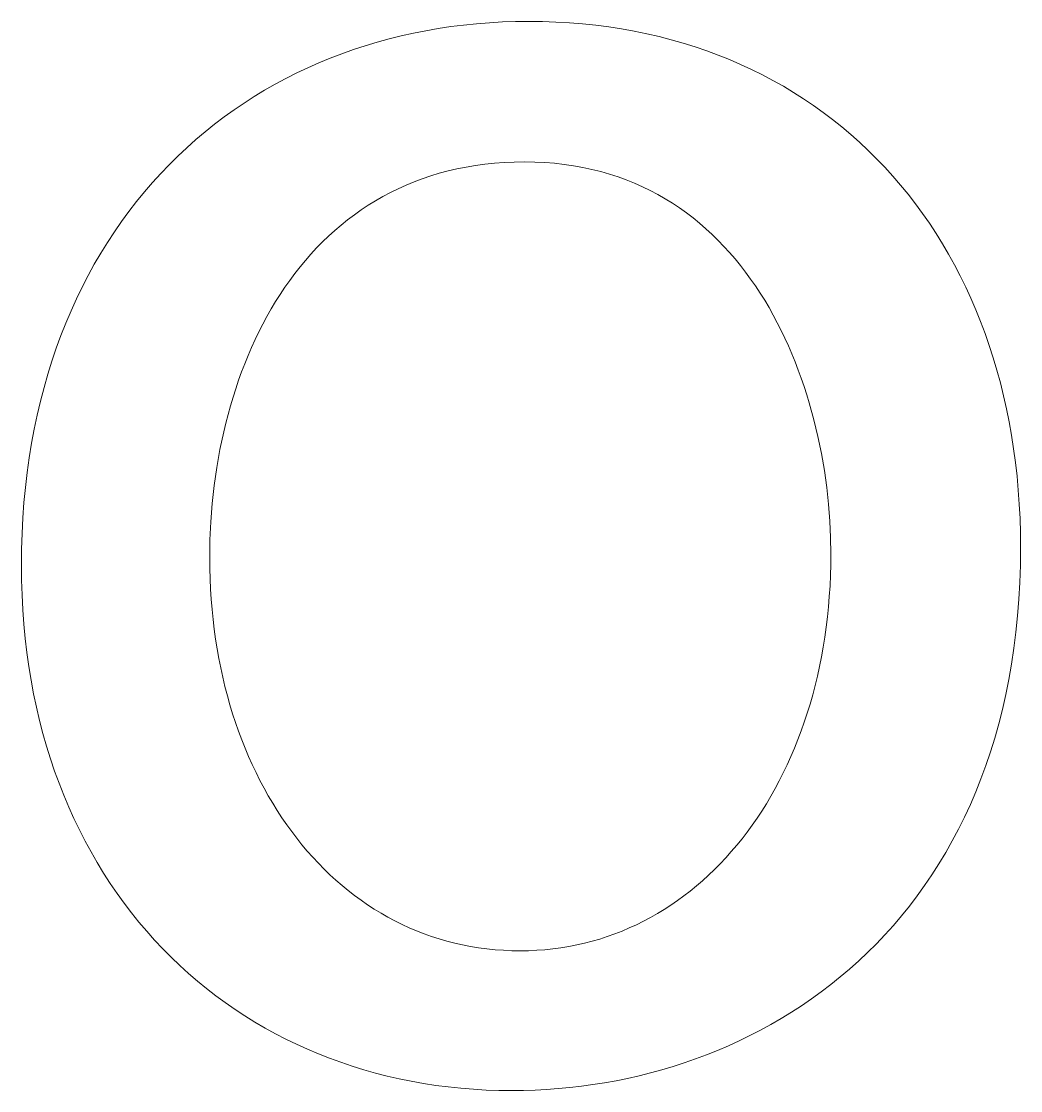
# Model space of a CAD drawing. Header units: millimetres. Extents: x -1519 to 3497, y -297 to 3208.
# Drawn here: x 2237.15 to 2260.9, y -213.29 to -187.86 of the extents above; entities that cross this region are included whole.
import ezdxf

# ---------------------------------------------------------------- set-up
doc = ezdxf.new("R2010")
doc.units = ezdxf.units.MM
doc.header["$MEASUREMENT"] = 0
doc.layers.add('Domyślny', color=7, linetype='Continuous', true_color=0x000000)

msp = doc.modelspace()

# ---------------------------------------------------------------- linework, layer by layer
at = {"layer": 'Domyślny', "color": 18, "lineweight": 15, "true_color": 0x000000}
for p, q in [((2248.582, -187.878), (2248.894, -187.868)), ((2248.894, -187.868), (2249.207, -187.864)), ((2249.207, -187.864), (2249.533, -187.868)), ((2249.533, -187.868), (2249.855, -187.879)), ((2246.467, -188.144), (2246.761, -188.085)), ((2246.761, -188.085), (2247.058, -188.034)), ((2247.058, -188.034), (2247.358, -187.989)), ((2247.358, -187.989), (2247.66, -187.951)), ((2247.66, -187.951), (2247.965, -187.92)), ((2247.965, -187.92), (2248.272, -187.896)), ((2248.272, -187.896), (2248.582, -187.878)), ((2249.855, -187.879), (2250.174, -187.897)), ((2250.174, -187.897), (2250.489, -187.923)), ((2250.489, -187.923), (2250.801, -187.956)), ((2250.801, -187.956), (2251.109, -187.996)), ((2251.109, -187.996), (2251.414, -188.043)), ((2251.414, -188.043), (2251.714, -188.097)), ((2251.714, -188.097), (2252.011, -188.158)), ((2245.318, -188.444), (2245.601, -188.359)), ((2245.601, -188.359), (2245.886, -188.281)), ((2245.886, -188.281), (2246.175, -188.209)), ((2246.175, -188.209), (2246.467, -188.144)), ((2252.011, -188.158), (2252.304, -188.226)), ((2252.304, -188.226), (2252.594, -188.3)), ((2252.594, -188.3), (2252.879, -188.382)), ((2252.879, -188.382), (2253.16, -188.47)), ((2244.49, -188.738), (2244.763, -188.634)), ((2244.763, -188.634), (2245.039, -188.535)), ((2245.039, -188.535), (2245.318, -188.444)), ((2253.16, -188.47), (2253.438, -188.565)), ((2253.438, -188.565), (2253.711, -188.666)), ((2243.955, -188.967), (2244.221, -188.849)), ((2244.221, -188.849), (2244.49, -188.738)), ((2253.711, -188.666), (2253.98, -188.774)), ((2253.98, -188.774), (2254.245, -188.888)), ((2254.245, -188.888), (2254.505, -189.009)), ((2243.435, -189.221), (2243.693, -189.091)), ((2243.693, -189.091), (2243.955, -188.967)), ((2254.505, -189.009), (2254.761, -189.136)), ((2254.761, -189.136), (2255.013, -189.269)), ((2242.929, -189.501), (2243.18, -189.358)), ((2243.18, -189.358), (2243.435, -189.221)), ((2255.013, -189.269), (2255.26, -189.408)), ((2242.44, -189.806), (2242.683, -189.65)), ((2242.683, -189.65), (2242.929, -189.501)), ((2255.26, -189.408), (2255.503, -189.554)), ((2255.503, -189.554), (2255.742, -189.705)), ((2242.202, -189.968), (2242.44, -189.806)), ((2255.742, -189.705), (2255.975, -189.863)), ((2255.975, -189.863), (2256.204, -190.027)), ((2241.738, -190.31), (2241.968, -190.136)), ((2241.968, -190.136), (2242.202, -189.968)), ((2256.204, -190.027), (2256.429, -190.196)), ((2241.513, -190.49), (2241.738, -190.31)), ((2256.429, -190.196), (2256.648, -190.371)), ((2256.648, -190.371), (2256.863, -190.552)), ((2241.293, -190.676), (2241.513, -190.49)), ((2256.863, -190.552), (2257.072, -190.739)), ((2240.865, -191.067), (2241.077, -190.869)), ((2241.077, -190.869), (2241.293, -190.676)), ((2257.072, -190.739), (2257.277, -190.931)), ((2240.659, -191.272), (2240.865, -191.067)), ((2257.277, -190.931), (2257.477, -191.129)), ((2257.477, -191.129), (2257.672, -191.332)), ((2240.458, -191.482), (2240.659, -191.272)), ((2247.289, -191.421), (2247.081, -191.477)), ((2247.502, -191.371), (2247.289, -191.421)), ((2247.718, -191.328), (2247.502, -191.371)), ((2247.939, -191.291), (2247.718, -191.328)), ((2248.164, -191.26), (2247.939, -191.291)), ((2248.393, -191.236), (2248.164, -191.26)), ((2248.627, -191.219), (2248.393, -191.236)), ((2248.865, -191.209), (2248.627, -191.219)), ((2249.107, -191.205), (2248.865, -191.209)), ((2249.35, -191.209), (2249.107, -191.205)), ((2249.588, -191.22), (2249.35, -191.209)), ((2249.821, -191.239), (2249.588, -191.22)), ((2250.05, -191.265), (2249.821, -191.239)), ((2250.275, -191.297), (2250.05, -191.265)), ((2250.495, -191.337), (2250.275, -191.297)), ((2250.71, -191.384), (2250.495, -191.337)), ((2250.921, -191.437), (2250.71, -191.384)), ((2251.128, -191.497), (2250.921, -191.437)), ((2257.672, -191.332), (2257.862, -191.541)), ((2240.261, -191.699), (2240.458, -191.482)), ((2246.481, -191.679), (2246.29, -191.759)), ((2246.677, -191.606), (2246.481, -191.679)), ((2246.877, -191.538), (2246.677, -191.606)), ((2247.081, -191.477), (2246.877, -191.538)), ((2251.33, -191.563), (2251.128, -191.497)), ((2251.527, -191.635), (2251.33, -191.563)), ((2251.721, -191.713), (2251.527, -191.635)), ((2257.862, -191.541), (2258.046, -191.755)), ((2239.883, -192.149), (2240.07, -191.921)), ((2240.07, -191.921), (2240.261, -191.699)), ((2245.918, -191.933), (2245.739, -192.029)), ((2246.102, -191.843), (2245.918, -191.933)), ((2246.29, -191.759), (2246.102, -191.843)), ((2251.91, -191.797), (2251.721, -191.713)), ((2252.094, -191.887), (2251.91, -191.797)), ((2252.275, -191.983), (2252.094, -191.887)), ((2258.046, -191.755), (2258.225, -191.975)), ((2239.703, -192.383), (2239.883, -192.149)), ((2245.564, -192.129), (2245.393, -192.235)), ((2245.739, -192.029), (2245.564, -192.129)), ((2252.451, -192.084), (2252.275, -191.983)), ((2252.623, -192.19), (2252.451, -192.084)), ((2252.79, -192.301), (2252.623, -192.19)), ((2258.225, -191.975), (2258.399, -192.2)), ((2258.399, -192.2), (2258.568, -192.43)), ((2239.527, -192.623), (2239.703, -192.383)), ((2245.225, -192.346), (2245.062, -192.462)), ((2245.393, -192.235), (2245.225, -192.346)), ((2252.954, -192.418), (2252.79, -192.301)), ((2253.113, -192.539), (2252.954, -192.418)), ((2258.568, -192.43), (2258.731, -192.665)), ((2239.357, -192.869), (2239.527, -192.623)), ((2244.748, -192.707), (2244.596, -192.836)), ((2244.903, -192.582), (2244.748, -192.707)), ((2245.062, -192.462), (2244.903, -192.582)), ((2253.268, -192.665), (2253.113, -192.539)), ((2253.419, -192.796), (2253.268, -192.665)), ((2258.731, -192.665), (2258.889, -192.905)), ((2239.192, -193.12), (2239.357, -192.869)), ((2244.596, -192.836), (2244.449, -192.97)), ((2253.566, -192.931), (2253.419, -192.796)), ((2253.709, -193.071), (2253.566, -192.931)), ((2258.889, -192.905), (2259.041, -193.15)), ((2239.034, -193.377), (2239.192, -193.12)), ((2244.306, -193.109), (2244.166, -193.251)), ((2244.449, -192.97), (2244.306, -193.109)), ((2253.848, -193.214), (2253.709, -193.071)), ((2253.983, -193.362), (2253.848, -193.214)), ((2259.041, -193.15), (2259.188, -193.4)), ((2238.88, -193.64), (2239.034, -193.377)), ((2244.031, -193.397), (2243.899, -193.548)), ((2244.166, -193.251), (2244.031, -193.397)), ((2254.114, -193.514), (2253.983, -193.362)), ((2259.188, -193.4), (2259.329, -193.655)), ((2238.733, -193.908), (2238.88, -193.64)), ((2243.771, -193.702), (2243.647, -193.86)), ((2243.899, -193.548), (2243.771, -193.702)), ((2254.24, -193.669), (2254.114, -193.514)), ((2254.363, -193.828), (2254.24, -193.669)), ((2259.329, -193.655), (2259.465, -193.915)), ((2238.592, -194.182), (2238.733, -193.908)), ((2243.647, -193.86), (2243.527, -194.022)), ((2254.483, -193.99), (2254.363, -193.828)), ((2259.465, -193.915), (2259.594, -194.18)), ((2238.456, -194.462), (2238.592, -194.182)), ((2243.411, -194.187), (2243.299, -194.355)), ((2243.527, -194.022), (2243.411, -194.187)), ((2254.598, -194.156), (2254.483, -193.99)), ((2254.709, -194.325), (2254.598, -194.156)), ((2259.594, -194.18), (2259.718, -194.449)), ((2238.327, -194.747), (2238.456, -194.462)), ((2243.299, -194.355), (2243.19, -194.527)), ((2254.817, -194.496), (2254.709, -194.325)), ((2259.718, -194.449), (2259.836, -194.723)), ((2243.085, -194.702), (2242.984, -194.88)), ((2243.19, -194.527), (2243.085, -194.702)), ((2254.92, -194.671), (2254.817, -194.496)), ((2255.02, -194.848), (2254.92, -194.671)), ((2259.836, -194.723), (2259.949, -195.002)), ((2238.204, -195.038), (2238.327, -194.747)), ((2242.984, -194.88), (2242.887, -195.06)), ((2255.116, -195.028), (2255.02, -194.848)), ((2238.087, -195.334), (2238.204, -195.038)), ((2242.793, -195.244), (2242.703, -195.43)), ((2242.887, -195.06), (2242.793, -195.244)), ((2255.209, -195.211), (2255.116, -195.028)), ((2255.298, -195.395), (2255.209, -195.211)), ((2259.949, -195.002), (2260.055, -195.285)), ((2237.977, -195.636), (2238.087, -195.334)), ((2242.703, -195.43), (2242.617, -195.619)), ((2255.383, -195.582), (2255.298, -195.395)), ((2260.055, -195.285), (2260.155, -195.572)), ((2237.873, -195.943), (2237.977, -195.636)), ((2242.617, -195.619), (2242.535, -195.811)), ((2255.464, -195.771), (2255.383, -195.582)), ((2260.155, -195.572), (2260.249, -195.864)), ((2237.775, -196.255), (2237.873, -195.943)), ((2242.456, -196.004), (2242.381, -196.2)), ((2242.535, -195.811), (2242.456, -196.004)), ((2255.542, -195.962), (2255.464, -195.771)), ((2255.616, -196.154), (2255.542, -195.962)), ((2260.249, -195.864), (2260.337, -196.16)), ((2237.685, -196.573), (2237.775, -196.255)), ((2242.381, -196.2), (2242.31, -196.398)), ((2255.687, -196.348), (2255.616, -196.154)), ((2260.337, -196.16), (2260.419, -196.461)), ((2242.31, -196.398), (2242.242, -196.598)), ((2255.754, -196.543), (2255.687, -196.348)), ((2260.419, -196.461), (2260.495, -196.765)), ((2237.601, -196.896), (2237.685, -196.573)), ((2242.242, -196.598), (2242.178, -196.8)), ((2255.817, -196.74), (2255.754, -196.543)), ((2255.877, -196.938), (2255.817, -196.74)), ((2260.495, -196.765), (2260.564, -197.074)), ((2237.523, -197.225), (2237.601, -196.896)), ((2242.117, -197.004), (2242.06, -197.209)), ((2242.178, -196.8), (2242.117, -197.004)), ((2255.987, -197.336), (2255.877, -196.938)), ((2237.453, -197.558), (2237.523, -197.225)), ((2242.06, -197.209), (2242.007, -197.416)), ((2260.564, -197.074), (2260.627, -197.387)), ((2242.007, -197.416), (2241.957, -197.624)), ((2256.083, -197.737), (2255.987, -197.336)), ((2260.627, -197.387), (2260.684, -197.704)), ((2237.39, -197.897), (2237.453, -197.558)), ((2241.957, -197.624), (2241.868, -198.045)), ((2256.166, -198.14), (2256.083, -197.737)), ((2260.684, -197.704), (2260.734, -198.025)), ((2237.334, -198.241), (2237.39, -197.897)), ((2241.868, -198.045), (2241.793, -198.469)), ((2260.734, -198.025), (2260.778, -198.349)), ((2237.285, -198.591), (2237.334, -198.241)), ((2256.235, -198.543), (2256.166, -198.14)), ((2241.793, -198.469), (2241.731, -198.898)), ((2256.291, -198.946), (2256.235, -198.543)), ((2260.778, -198.349), (2260.815, -198.678)), ((2237.243, -198.945), (2237.285, -198.591)), ((2260.815, -198.678), (2260.845, -199.01)), ((2237.209, -199.305), (2237.243, -198.945)), ((2241.731, -198.898), (2241.684, -199.328)), ((2256.335, -199.346), (2256.291, -198.946)), ((2260.845, -199.01), (2260.869, -199.346)), ((2237.182, -199.669), (2237.209, -199.305)), ((2241.684, -199.328), (2241.65, -199.76)), ((2256.366, -199.744), (2256.335, -199.346)), ((2260.869, -199.346), (2260.886, -199.686)), ((2237.163, -200.039), (2237.182, -199.669)), ((2241.65, -199.76), (2241.63, -200.193)), ((2256.384, -200.138), (2256.366, -199.744)), ((2260.886, -199.686), (2260.897, -200.029)), ((2237.151, -200.413), (2237.163, -200.039)), ((2260.897, -200.029), (2260.9, -200.375)), ((2241.63, -200.193), (2241.624, -200.626)), ((2256.39, -200.526), (2256.384, -200.138)), ((2237.147, -200.793), (2237.151, -200.413)), ((2256.388, -200.782), (2256.39, -200.526)), ((2260.9, -200.375), (2260.895, -200.793)), ((2237.151, -201.15), (2237.147, -200.793)), ((2241.624, -200.626), (2241.626, -200.874)), ((2256.381, -201.035), (2256.388, -200.782)), ((2260.895, -200.793), (2260.882, -201.203)), ((2241.626, -200.874), (2241.633, -201.12)), ((2256.369, -201.286), (2256.381, -201.035)), ((2237.162, -201.503), (2237.151, -201.15)), ((2241.633, -201.12), (2241.644, -201.364)), ((2256.353, -201.535), (2256.369, -201.286)), ((2260.882, -201.203), (2260.86, -201.606)), ((2237.18, -201.852), (2237.162, -201.503)), ((2241.644, -201.364), (2241.659, -201.606)), ((2241.659, -201.606), (2241.679, -201.846)), ((2256.333, -201.781), (2256.353, -201.535)), ((2260.86, -201.606), (2260.829, -202.001)), ((2237.206, -202.197), (2237.18, -201.852)), ((2241.679, -201.846), (2241.703, -202.084)), ((2256.308, -202.025), (2256.333, -201.781)), ((2241.703, -202.084), (2241.731, -202.319)), ((2256.279, -202.266), (2256.308, -202.025)), ((2260.829, -202.001), (2260.789, -202.39)), ((2237.238, -202.537), (2237.206, -202.197)), ((2241.731, -202.319), (2241.764, -202.552)), ((2256.245, -202.504), (2256.279, -202.266)), ((2237.278, -202.873), (2237.238, -202.537)), ((2241.764, -202.552), (2241.8, -202.783)), ((2256.208, -202.74), (2256.245, -202.504)), ((2260.789, -202.39), (2260.741, -202.77)), ((2237.325, -203.204), (2237.278, -202.873)), ((2241.8, -202.783), (2241.841, -203.011)), ((2256.166, -202.973), (2256.208, -202.74)), ((2260.741, -202.77), (2260.685, -203.144)), ((2241.841, -203.011), (2241.886, -203.237)), ((2256.12, -203.204), (2256.166, -202.973)), ((2237.378, -203.531), (2237.325, -203.204)), ((2241.886, -203.237), (2241.934, -203.46)), ((2256.069, -203.431), (2256.12, -203.204)), ((2260.685, -203.144), (2260.621, -203.51)), ((2237.438, -203.854), (2237.378, -203.531)), ((2241.934, -203.46), (2241.987, -203.681)), ((2256.015, -203.656), (2256.069, -203.431)), ((2260.621, -203.51), (2260.549, -203.87)), ((2237.505, -204.171), (2237.438, -203.854)), ((2241.987, -203.681), (2242.044, -203.899)), ((2255.894, -204.096), (2255.957, -203.878)), ((2255.957, -203.878), (2256.015, -203.656)), ((2260.549, -203.87), (2260.469, -204.222)), ((2242.044, -203.899), (2242.104, -204.114)), ((2242.104, -204.114), (2242.169, -204.326)), ((2255.828, -204.312), (2255.894, -204.096)), ((2237.579, -204.485), (2237.505, -204.171)), ((2242.169, -204.326), (2242.237, -204.535)), ((2255.758, -204.524), (2255.828, -204.312)), ((2260.469, -204.222), (2260.381, -204.566)), ((2237.659, -204.793), (2237.579, -204.485)), ((2242.237, -204.535), (2242.309, -204.742)), ((2255.684, -204.734), (2255.758, -204.524)), ((2260.381, -204.566), (2260.286, -204.904)), ((2237.746, -205.097), (2237.659, -204.793)), ((2242.309, -204.742), (2242.385, -204.945)), ((2255.607, -204.94), (2255.684, -204.734)), ((2260.286, -204.904), (2260.184, -205.235)), ((2237.839, -205.396), (2237.746, -205.097)), ((2242.385, -204.945), (2242.465, -205.145)), ((2242.465, -205.145), (2242.548, -205.343)), ((2255.44, -205.342), (2255.525, -205.142)), ((2255.525, -205.142), (2255.607, -204.94)), ((2237.938, -205.69), (2237.839, -205.396)), ((2242.548, -205.343), (2242.635, -205.537)), ((2255.352, -205.538), (2255.44, -205.342)), ((2260.184, -205.235), (2260.075, -205.558)), ((2242.635, -205.537), (2242.725, -205.727)), ((2255.259, -205.731), (2255.352, -205.538)), ((2260.075, -205.558), (2259.958, -205.875)), ((2238.043, -205.98), (2237.938, -205.69)), ((2242.725, -205.727), (2242.819, -205.915)), ((2242.819, -205.915), (2242.916, -206.099)), ((2255.065, -206.105), (2255.164, -205.92)), ((2255.164, -205.92), (2255.259, -205.731)), ((2259.958, -205.875), (2259.835, -206.184)), ((2238.155, -206.264), (2238.043, -205.98)), ((2242.916, -206.099), (2243.017, -206.279)), ((2254.962, -206.287), (2255.065, -206.105)), ((2238.273, -206.544), (2238.155, -206.264)), ((2243.017, -206.279), (2243.122, -206.456)), ((2254.856, -206.465), (2254.962, -206.287)), ((2259.835, -206.184), (2259.705, -206.487)), ((2238.396, -206.819), (2238.273, -206.544)), ((2243.122, -206.456), (2243.229, -206.63)), ((2243.229, -206.63), (2243.34, -206.8)), ((2254.634, -206.81), (2254.747, -206.64)), ((2254.747, -206.64), (2254.856, -206.465)), ((2259.705, -206.487), (2259.568, -206.782)), ((2238.526, -207.088), (2238.396, -206.819)), ((2243.34, -206.8), (2243.455, -206.966)), ((2254.518, -206.977), (2254.634, -206.81)), ((2259.568, -206.782), (2259.425, -207.071)), ((2238.661, -207.353), (2238.526, -207.088)), ((2243.455, -206.966), (2243.572, -207.128)), ((2243.572, -207.128), (2243.693, -207.287)), ((2254.277, -207.299), (2254.399, -207.14)), ((2254.399, -207.14), (2254.518, -206.977)), ((2259.425, -207.071), (2259.276, -207.352)), ((2238.802, -207.612), (2238.661, -207.353)), ((2243.693, -207.287), (2243.817, -207.441)), ((2243.817, -207.441), (2243.944, -207.592)), ((2254.152, -207.454), (2254.277, -207.299)), ((2259.276, -207.352), (2259.121, -207.627)), ((2238.949, -207.867), (2238.802, -207.612)), ((2243.944, -207.592), (2244.074, -207.739)), ((2253.892, -207.752), (2254.023, -207.605)), ((2254.023, -207.605), (2254.152, -207.454)), ((2259.121, -207.627), (2258.959, -207.895)), ((2239.101, -208.116), (2238.949, -207.867)), ((2244.074, -207.739), (2244.207, -207.881)), ((2244.207, -207.881), (2244.343, -208.02)), ((2253.621, -208.033), (2253.758, -207.894)), ((2253.758, -207.894), (2253.892, -207.752)), ((2258.959, -207.895), (2258.792, -208.156)), ((2239.259, -208.36), (2239.101, -208.116)), ((2244.343, -208.02), (2244.483, -208.154)), ((2244.483, -208.154), (2244.625, -208.284)), ((2253.338, -208.297), (2253.481, -208.167)), ((2253.481, -208.167), (2253.621, -208.033)), ((2258.792, -208.156), (2258.619, -208.41)), ((2239.422, -208.598), (2239.259, -208.36)), ((2244.625, -208.284), (2244.77, -208.41)), ((2244.77, -208.41), (2244.917, -208.531)), ((2253.045, -208.543), (2253.193, -208.422)), ((2253.193, -208.422), (2253.338, -208.297)), ((2258.619, -208.41), (2258.441, -208.658)), ((2239.59, -208.831), (2239.422, -208.598)), ((2244.917, -208.531), (2245.068, -208.648)), ((2245.068, -208.648), (2245.221, -208.76)), ((2252.74, -208.771), (2252.894, -208.659)), ((2252.894, -208.659), (2253.045, -208.543)), ((2258.441, -208.658), (2258.257, -208.898)), ((2239.764, -209.059), (2239.59, -208.831)), ((2245.221, -208.76), (2245.377, -208.868)), ((2245.377, -208.868), (2245.536, -208.971)), ((2245.536, -208.971), (2245.698, -209.069)), ((2252.426, -208.981), (2252.584, -208.878)), ((2252.584, -208.878), (2252.74, -208.771)), ((2258.257, -208.898), (2258.069, -209.132)), ((2239.942, -209.281), (2239.764, -209.059)), ((2245.698, -209.069), (2245.861, -209.163)), ((2245.861, -209.163), (2246.028, -209.251)), ((2251.936, -209.259), (2252.102, -209.171)), ((2252.102, -209.171), (2252.265, -209.078)), ((2252.265, -209.078), (2252.426, -208.981)), ((2258.069, -209.132), (2257.875, -209.359)), ((2240.126, -209.498), (2239.942, -209.281)), ((2246.028, -209.251), (2246.197, -209.335)), ((2246.197, -209.335), (2246.369, -209.414)), ((2246.369, -209.414), (2246.543, -209.488)), ((2251.426, -209.494), (2251.598, -209.421)), ((2251.598, -209.421), (2251.768, -209.342)), ((2251.768, -209.342), (2251.936, -209.259)), ((2257.875, -209.359), (2257.676, -209.58)), ((2240.315, -209.71), (2240.126, -209.498)), ((2240.509, -209.915), (2240.315, -209.71)), ((2246.543, -209.488), (2246.719, -209.557)), ((2246.719, -209.557), (2246.898, -209.621)), ((2246.898, -209.621), (2247.079, -209.679)), ((2247.079, -209.679), (2247.262, -209.732)), ((2247.262, -209.732), (2247.447, -209.78)), ((2250.533, -209.783), (2250.715, -209.735)), ((2250.715, -209.735), (2250.896, -209.683)), ((2250.896, -209.683), (2251.075, -209.625)), ((2251.075, -209.625), (2251.251, -209.562)), ((2251.251, -209.562), (2251.426, -209.494)), ((2257.676, -209.58), (2257.472, -209.794)), ((2240.707, -210.116), (2240.509, -209.915)), ((2247.447, -209.78), (2247.635, -209.823)), ((2247.635, -209.823), (2247.825, -209.86)), ((2247.825, -209.86), (2248.017, -209.891)), ((2248.017, -209.891), (2248.211, -209.917)), ((2248.211, -209.917), (2248.407, -209.937)), ((2248.407, -209.937), (2248.605, -209.952)), ((2248.605, -209.952), (2248.805, -209.961)), ((2248.805, -209.961), (2249.007, -209.963)), ((2249.007, -209.963), (2249.203, -209.961)), ((2249.203, -209.961), (2249.398, -209.952)), ((2249.398, -209.952), (2249.592, -209.938)), ((2249.592, -209.938), (2249.783, -209.918)), ((2249.783, -209.918), (2249.973, -209.892)), ((2249.973, -209.892), (2250.162, -209.861)), ((2250.162, -209.861), (2250.348, -209.825)), ((2250.348, -209.825), (2250.533, -209.783)), ((2257.472, -209.794), (2257.264, -210.001)), ((2240.911, -210.31), (2240.707, -210.116)), ((2257.052, -210.202), (2256.835, -210.396)), ((2257.264, -210.001), (2257.052, -210.202)), ((2241.118, -210.499), (2240.911, -210.31)), ((2241.331, -210.682), (2241.118, -210.499)), ((2256.835, -210.396), (2256.614, -210.583)), ((2241.548, -210.859), (2241.331, -210.682)), ((2256.614, -210.583), (2256.389, -210.764)), ((2241.769, -211.031), (2241.548, -210.859)), ((2256.16, -210.938), (2255.928, -211.106)), ((2256.389, -210.764), (2256.16, -210.938)), ((2241.995, -211.196), (2241.769, -211.031)), ((2242.225, -211.356), (2241.995, -211.196)), ((2255.928, -211.106), (2255.692, -211.268)), ((2242.459, -211.509), (2242.225, -211.356)), ((2242.697, -211.657), (2242.459, -211.509)), ((2255.452, -211.423), (2255.209, -211.572)), ((2255.692, -211.268), (2255.452, -211.423)), ((2242.94, -211.799), (2242.697, -211.657)), ((2254.964, -211.714), (2254.715, -211.85)), ((2255.209, -211.572), (2254.964, -211.714)), ((2243.186, -211.934), (2242.94, -211.799)), ((2243.436, -212.063), (2243.186, -211.934)), ((2254.463, -211.98), (2254.209, -212.103)), ((2254.715, -211.85), (2254.463, -211.98)), ((2243.69, -212.186), (2243.436, -212.063)), ((2243.947, -212.303), (2243.69, -212.186)), ((2253.953, -212.22), (2253.694, -212.331)), ((2254.209, -212.103), (2253.953, -212.22)), ((2244.208, -212.413), (2243.947, -212.303)), ((2244.473, -212.518), (2244.208, -212.413)), ((2244.741, -212.615), (2244.473, -212.518)), ((2253.169, -212.534), (2252.904, -212.626)), ((2253.433, -212.435), (2253.169, -212.534)), ((2253.694, -212.331), (2253.433, -212.435)), ((2245.012, -212.707), (2244.741, -212.615)), ((2245.286, -212.792), (2245.012, -212.707)), ((2245.564, -212.87), (2245.286, -212.792)), ((2252.369, -212.792), (2252.1, -212.866)), ((2252.638, -212.712), (2252.369, -212.792)), ((2252.904, -212.626), (2252.638, -212.712)), ((2245.845, -212.942), (2245.564, -212.87)), ((2246.129, -213.007), (2245.845, -212.942)), ((2246.416, -213.065), (2246.129, -213.007)), ((2251.556, -212.996), (2251.283, -213.052)), ((2251.829, -212.934), (2251.556, -212.996)), ((2252.1, -212.866), (2251.829, -212.934)), ((2246.705, -213.117), (2246.416, -213.065)), ((2246.998, -213.162), (2246.705, -213.117)), ((2247.293, -213.2), (2246.998, -213.162)), ((2247.591, -213.231), (2247.293, -213.2)), ((2247.891, -213.256), (2247.591, -213.231)), ((2248.194, -213.273), (2247.891, -213.256)), ((2248.499, -213.284), (2248.194, -213.273)), ((2248.806, -213.288), (2248.499, -213.284)), ((2249.081, -213.285), (2248.806, -213.288)), ((2249.357, -213.276), (2249.081, -213.285)), ((2249.633, -213.262), (2249.357, -213.276)), ((2249.908, -213.241), (2249.633, -213.262)), ((2250.184, -213.215), (2249.908, -213.241)), ((2250.46, -213.183), (2250.184, -213.215)), ((2250.735, -213.145), (2250.46, -213.183)), ((2251.009, -213.101), (2250.735, -213.145)), ((2251.283, -213.052), (2251.009, -213.101))]:
    msp.add_line(p, q, dxfattribs=at)

doc.saveas('drawing.dxf')
